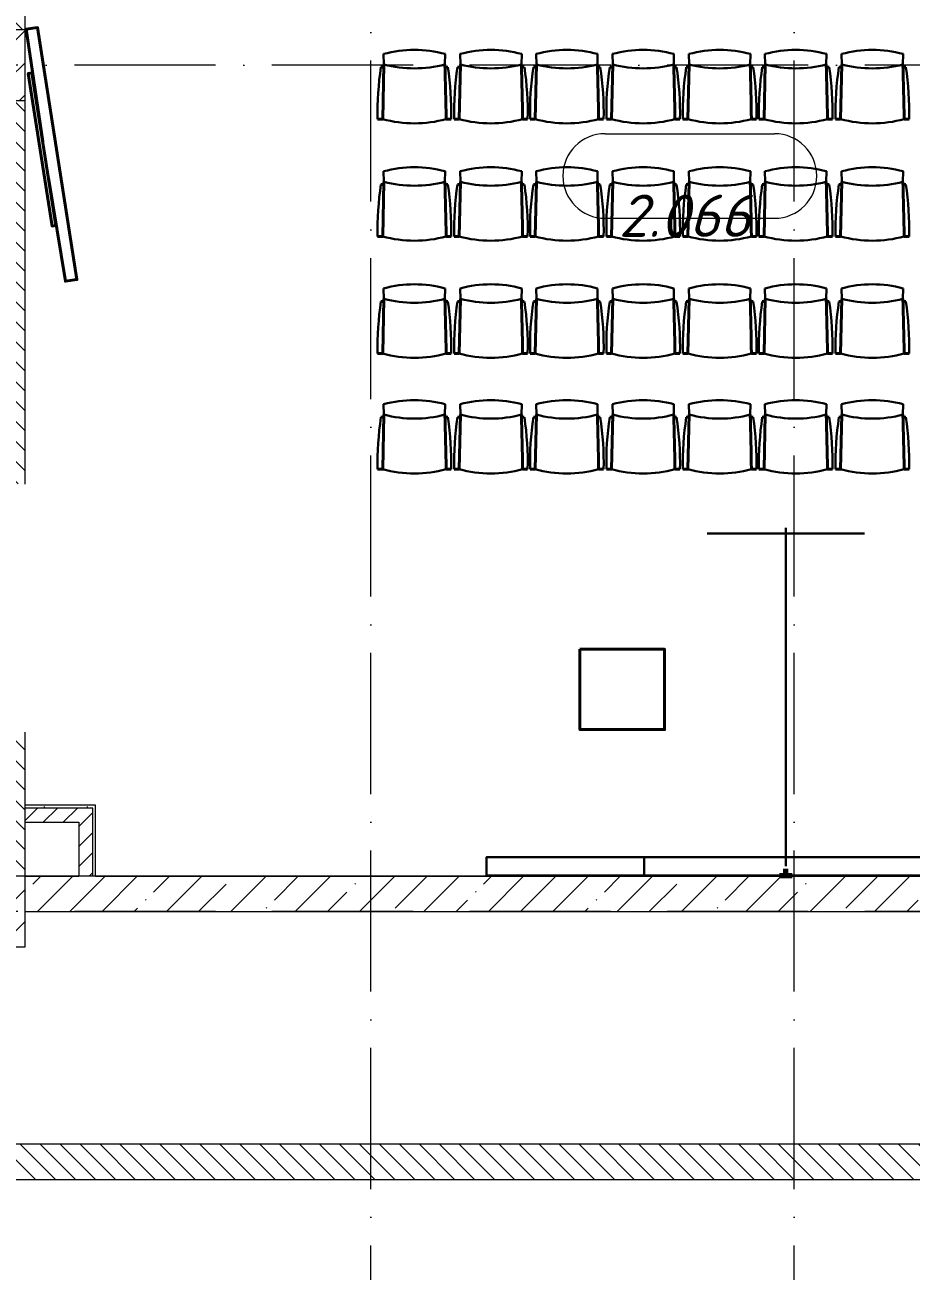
# Model space of a CAD drawing. Header units: millimetres. Extents: x -6467 to 105918, y -7090 to 92481.
# Drawn here: x 14599 to 20878, y 29931 to 38766 of the extents above; entities that cross this region are included whole.
import ezdxf

# ---------------------------------------------------------------- set-up
doc = ezdxf.new("R2010")
doc.units = ezdxf.units.MM
doc.linetypes.add('50_200_ШТРИХ_1Т_ш5_п1_п1_', pattern=[1400, 1000, -200, 0, -200])
doc.linetypes.add('IMPORT-ACAD_ISO02W100', pattern=[3000, 2400, -600])
for name, color, linetype, lineweight, true_color in [('A-AREA-IDEN-1', 7, 'Continuous', 9, 0xaaaaaa), ('A-GENM-1', 7, 'Continuous', 9, 0xaaaaaa), ('I-WALL-1', 7, 'Continuous', 5, 0x787878), ('мебель 2 этаж-1', 7, 'Continuous', 40, 0xaaaaaa), ('Оси-3', 7, '50_200_ШТРИХ_1Т_ш5_п1_п1_', 9, 0xaaaaaa), ('ТХ_невидимый-2', 7, 'IMPORT-ACAD_ISO02W100', 30, 0xaaaaaa), ('ТХ_невидимый-4', 7, 'Continuous', 70, 0xaaaaaa), ('ТХ_функционал-2', 7, 'Continuous', 40, 0xaaaaaa), ('ТХ_функционал-9', 7, 'Continuous', 30, 0xaaaaaa)]:
    doc.layers.add(name, color=color, linetype=linetype, lineweight=lineweight, true_color=true_color)
for name, color, linetype, lineweight in [('A-FLOR', 7, 'Continuous', 9), ('A-WALL', 7, 'Continuous', 5), ('A-WALL-FNSH-1', 7, 'Continuous', 5), ('I-WALL', 7, 'Continuous', 5), ('S-COLS', 7, 'Continuous', 9), ('S-COLS-1', 7, 'Continuous', 5)]:
    doc.layers.add(name, color=color, linetype=linetype, lineweight=lineweight)
doc.styles.add('ISOCPEUR_I', font='isocpeui.ttf', dxfattribs={"height": 300})
pattern_1 = [(135, (0, 0), (-70.71068, -70.71068), [])]
pattern_2 = [(45, (0, 0), (-70.71068, 70.71068), [])]
pattern_3 = [(0, (0, 0), (406.4, 101.6), [6.706, -298.094, 6.706, -298.094, -1625.6]), (0, (0, 0), (406.4, 101.6), [-609.6, 6.706, -602.894, 6.706, -298.094, -711.2]), (0, (0, 0), (406.4, 101.6), [-1524, 6.706, -196.494, 6.706, -501.294]), (120, (152.4, 50.8), (-291.18818, 301.15272), [6.706, -298.094, 6.706, -298.094, -1625.6]), (120, (152.4, 50.8), (-291.18818, 301.15272), [-609.6, 6.706, -602.894, 6.706, -298.094, -711.2]), (120, (152.4, 50.8), (-291.18818, 301.15272), [-1524, 6.706, -196.494, 6.706, -501.294]), (240, (203.2, 254), (-115.21182, -402.75272), [6.706, -298.094, 6.706, -298.094, -1625.6]), (240, (203.2, 254), (-115.21182, -402.75272), [-609.6, 6.706, -602.894, 6.706, -298.094, -711.2]), (240, (203.2, 254), (-115.21182, -402.75272), [-1524, 6.706, -196.494, 6.706, -501.294])]

# ---------------------------------------------------------------- blocks, each defined once
blk = doc.blocks.new('BSC_Колонна _Прямоугольная - 500х700-22579264-АИ_План этажа Радиаторы_2')
at = {"layer": 'S-COLS-1'}
h = blk.add_hatch(dxfattribs=at)
h.set_pattern_fill('FP_32', color=256, style=0, pattern_type=2)
h.set_pattern_definition([(315, (-32481.04, 14250), (228.0985, 228.0985), []), (315, (-32481.04, 14021.9), (228.0985, 228.0985), [403.225, -80.645, 6.706, -73.939])])
h.paths.add_polyline_path([(-250, -350), (250, -350), (250, 350), (-250, 350)])
for p, q in [((250, 350), (-250, 350)), ((-250, 350), (-250, -350)), ((250, -350), (250, 350)), ((-250, -350), (250, -350))]:
    blk.add_line(p, q, dxfattribs=at)
blk = doc.blocks.new('BSC_Колонна _Прямоугольная - 500х700-V275-АИ_План этажа Радиаторы_2')
at = {"layer": 'S-COLS-1'}
h = blk.add_hatch(dxfattribs=at)
h.set_pattern_fill('FP_171', color=256, style=0, pattern_type=2)
h.set_pattern_definition([(315, (-38481.04, 14250), (228.0985, 228.0985), []), (315, (-38481.04, 14021.9), (228.0985, 228.0985), [403.225, -80.645, 6.706, -73.939])])
h.paths.add_polyline_path([(-250, 350), (-250, -350), (250, -350), (250, 350)])
for p, q in [((250, 350), (-250, 350)), ((-250, 350), (-250, -350)), ((250, -350), (250, 350)), ((-250, -350), (250, -350))]:
    blk.add_line(p, q, dxfattribs=at)
blk = doc.blocks.new('АР_Перемычка1 - АР_Перемычка-25547967-АИ_План этажа Радиаторы_2')
at = {"layer": 'A-GENM-1'}
blk.add_line((-350, -125), (-343, -125), dxfattribs=at)
blk = doc.blocks.new('мебель 2 этаж-28800768-АИ_План этажа Радиаторы_2')
at = {"layer": 'ТХ_невидимый-2'}
for p, q in [((21695.3, 36876.7), (22811.7, 36876.7)), ((22253.5, 34516.1), (22253.5, 36916.1))]:
    blk.add_line(p, q, dxfattribs=at)
at = {"layer": 'ТХ_невидимый-4', "flags": 128}
for points in [[(22253.5, 34445.9), (22253.5, 34450.7), (22253.5, 34497.6)], [(22208.6, 34450.7), (22253.5, 34450.7), (22298.3, 34450.7)]]:
    blk.add_lwpolyline(points, dxfattribs=at)
blk.add_lwpolyline([(22264, 34450.7), (22253.5, 34450.7)], close=True, dxfattribs=at)
at = {"layer": 'ТХ_функционал-2'}
for p, q in [((19406.1, 40182.7), (19385.2, 40182.7)), ((19838.9, 40182.7), (19858.4, 40182.7)), ((19948.1, 40182.7), (19927.2, 40182.7)), ((20380.9, 40182.7), (20400.4, 40182.7)), ((20486.1, 40182.7), (20465.2, 40182.7)), ((20918.9, 40182.7), (20938.4, 40182.7)), ((21027.1, 40182.7), (21006.2, 40182.7)), ((21459.9, 40182.7), (21479.4, 40182.7)), ((21569.1, 40182.7), (21548.2, 40182.7)), ((22001.9, 40182.7), (22021.4, 40182.7)), ((22108.1, 40182.7), (22087.2, 40182.7)), ((22540.9, 40182.7), (22560.4, 40182.7)), ((22651.1, 40182.7), (22630.2, 40182.7)), ((23083.9, 40182.7), (23103.4, 40182.7)), ((19882.5, 39813.9), (19847.1, 39813.9)), ((20424.5, 39813.9), (20389.1, 39813.9)), ((20962.5, 39813.9), (20927.1, 39813.9)), ((21503.5, 39813.9), (21468.1, 39813.9)), ((22045.5, 39813.9), (22010.1, 39813.9)), ((22584.5, 39813.9), (22549.1, 39813.9)), ((23127.5, 39813.9), (23092.1, 39813.9)), ((19406.1, 39350.7), (19385.2, 39350.7)), ((19838.9, 39350.7), (19858.4, 39350.7)), ((19948.1, 39350.7), (19927.2, 39350.7)), ((20380.9, 39350.7), (20400.4, 39350.7)), ((20486.1, 39350.7), (20465.2, 39350.7)), ((20918.9, 39350.7), (20938.4, 39350.7)), ((21027.1, 39350.7), (21006.2, 39350.7)), ((21459.9, 39350.7), (21479.4, 39350.7)), ((21569.1, 39350.7), (21548.2, 39350.7)), ((22001.9, 39350.7), (22021.4, 39350.7)), ((22108.1, 39350.7), (22087.2, 39350.7)), ((22540.9, 39350.7), (22560.4, 39350.7)), ((22651.1, 39350.7), (22630.2, 39350.7)), ((23083.9, 39350.7), (23103.4, 39350.7)), ((19882.5, 38981.9), (19847.1, 38981.9)), ((20424.5, 38981.9), (20389.1, 38981.9)), ((20962.5, 38981.9), (20927.1, 38981.9)), ((21503.5, 38981.9), (21468.1, 38981.9)), ((22045.5, 38981.9), (22010.1, 38981.9)), ((22584.5, 38981.9), (22549.1, 38981.9)), ((23127.5, 38981.9), (23092.1, 38981.9)), ((19406.1, 38520.7), (19385.2, 38520.7)), ((19838.9, 38520.7), (19858.4, 38520.7)), ((19948.1, 38520.7), (19927.2, 38520.7)), ((20380.9, 38520.7), (20400.4, 38520.7)), ((20486.1, 38520.7), (20465.2, 38520.7)), ((20918.9, 38520.7), (20938.4, 38520.7)), ((21027.1, 38520.7), (21006.2, 38520.7)), ((21459.9, 38520.7), (21479.4, 38520.7)), ((21569.1, 38520.7), (21548.2, 38520.7)), ((22001.9, 38520.7), (22021.4, 38520.7)), ((22108.1, 38520.7), (22087.2, 38520.7)), ((22540.9, 38520.7), (22560.4, 38520.7)), ((22651.1, 38520.7), (22630.2, 38520.7)), ((23083.9, 38520.7), (23103.4, 38520.7)), ((19882.5, 38151.9), (19847.1, 38151.9)), ((20424.5, 38151.9), (20389.1, 38151.9)), ((20962.5, 38151.9), (20927.1, 38151.9)), ((21503.5, 38151.9), (21468.1, 38151.9)), ((22045.5, 38151.9), (22010.1, 38151.9)), ((22584.5, 38151.9), (22549.1, 38151.9)), ((23127.5, 38151.9), (23092.1, 38151.9)), ((19406.1, 37699.7), (19385.2, 37699.7)), ((19838.9, 37699.7), (19858.4, 37699.7)), ((19948.1, 37699.7), (19927.2, 37699.7)), ((20380.9, 37699.7), (20400.4, 37699.7)), ((20486.1, 37699.7), (20465.2, 37699.7)), ((20918.9, 37699.7), (20938.4, 37699.7)), ((21027.1, 37699.7), (21006.2, 37699.7)), ((21459.9, 37699.7), (21479.4, 37699.7)), ((21569.1, 37699.7), (21548.2, 37699.7)), ((22001.9, 37699.7), (22021.4, 37699.7)), ((22108.1, 37699.7), (22087.2, 37699.7)), ((22540.9, 37699.7), (22560.4, 37699.7)), ((22651.1, 37699.7), (22630.2, 37699.7)), ((23083.9, 37699.7), (23103.4, 37699.7)), ((19882.5, 37330.9), (19847.1, 37330.9)), ((20424.5, 37330.9), (20389.1, 37330.9)), ((20962.5, 37330.9), (20927.1, 37330.9)), ((21503.5, 37330.9), (21468.1, 37330.9)), ((22045.5, 37330.9), (22010.1, 37330.9)), ((22584.5, 37330.9), (22549.1, 37330.9)), ((23127.5, 37330.9), (23092.1, 37330.9))]:
    blk.add_line(p, q, dxfattribs=at)
at = {"layer": 'ТХ_функционал-2', "flags": 128}
for points in [[(16988.2, 39654.2), (16870.9, 40450.4), (16952.1, 40462.8), (17230.2, 38676.3), (17149, 38663.9), (17028.3, 39396.6)], [(19406.5, 40201.1), (19397.2, 39813.9), (19361.6, 39813.9)], [(19948.5, 40201.1), (19939.2, 39813.9), (19903.6, 39813.9)], [(20486.5, 40201.1), (20477.2, 39813.9), (20441.6, 39813.9)], [(21027.5, 40201.1), (21018.2, 39813.9), (20982.6, 39813.9)], [(21569.5, 40201.1), (21560.2, 39813.9), (21524.6, 39813.9)], [(22108.5, 40201.1), (22099.2, 39813.9), (22063.6, 39813.9)], [(22651.5, 40201.1), (22642.2, 39813.9), (22606.6, 39813.9)], [(17054.3, 39055.6), (16885.8, 40138), (17054.3, 39055.6), (17080.8, 39059.4), (16912.2, 40142.4), (16885.8, 40138)], [(19406.5, 39369.1), (19397.2, 38981.9), (19361.6, 38981.9)], [(19948.5, 39369.1), (19939.2, 38981.9), (19903.6, 38981.9)], [(20486.5, 39369.1), (20477.2, 38981.9), (20441.6, 38981.9)], [(21027.5, 39369.1), (21018.2, 38981.9), (20982.6, 38981.9)], [(21569.5, 39369.1), (21560.2, 38981.9), (21524.6, 38981.9)], [(22108.5, 39369.1), (22099.2, 38981.9), (22063.6, 38981.9)], [(22651.5, 39369.1), (22642.2, 38981.9), (22606.6, 38981.9)], [(19406.5, 38539.1), (19397.2, 38151.9), (19361.6, 38151.9)], [(19948.5, 38539.1), (19939.2, 38151.9), (19903.6, 38151.9)], [(20486.5, 38539.1), (20477.2, 38151.9), (20441.6, 38151.9)], [(21027.5, 38539.1), (21018.2, 38151.9), (20982.6, 38151.9)], [(21569.5, 38539.1), (21560.2, 38151.9), (21524.6, 38151.9)], [(22108.5, 38539.1), (22099.2, 38151.9), (22063.6, 38151.9)], [(22651.5, 38539.1), (22642.2, 38151.9), (22606.6, 38151.9)], [(19406.5, 37718.1), (19397.2, 37330.9), (19361.6, 37330.9)], [(19948.5, 37718.1), (19939.2, 37330.9), (19903.6, 37330.9)], [(20486.5, 37718.1), (20477.2, 37330.9), (20441.6, 37330.9)], [(21027.5, 37718.1), (21018.2, 37330.9), (20982.6, 37330.9)], [(21569.5, 37718.1), (21560.2, 37330.9), (21524.6, 37330.9)], [(22108.5, 37718.1), (22099.2, 37330.9), (22063.6, 37330.9)], [(22651.5, 37718.1), (22642.2, 37330.9), (22606.6, 37330.9)]]:
    blk.add_lwpolyline(points, dxfattribs=at)
blk.add_lwpolyline([(20795.1, 36055.3), (21395.1, 36055.3), (21395.1, 35485.3), (20795.1, 35485.3)], close=True, dxfattribs=at)
at = {"layer": 'ТХ_функционал-2'}
for centre in [(-10492.8, 39328.1), (-9950.8, 39328.1), (-9412.8, 39328.1), (-8871.8, 39328.1), (-8329.8, 39328.1), (-7790.8, 39328.1), (-7247.8, 39328.1), (-10492.8, 38496.1), (-9950.8, 38496.1), (-9412.8, 38496.1), (-8871.8, 38496.1), (-8329.8, 38496.1), (-7790.8, 38496.1), (-7247.8, 38496.1), (-10492.8, 37666.1), (-9950.8, 37666.1), (-9412.8, 37666.1), (-8871.8, 37666.1), (-8329.8, 37666.1), (-7790.8, 37666.1), (-7247.8, 37666.1), (-10492.8, 36845.1), (-9950.8, 36845.1), (-9412.8, 36845.1), (-8871.8, 36845.1), (-8329.8, 36845.1), (-7790.8, 36845.1), (-7247.8, 36845.1)]:
    blk.add_arc(centre, 30343.8, 0.91761, 1.64867, dxfattribs=at)
at = {"layer": 'ТХ_функционал-9'}
for p, q in [((19403.8, 40275.3), (19406.5, 40201.1)), ((19840.3, 40275.3), (19838.4, 40201.1)), ((19945.8, 40275.3), (19948.5, 40201.1)), ((20382.3, 40275.3), (20380.4, 40201.1)), ((20483.8, 40275.3), (20486.5, 40201.1)), ((20920.3, 40275.3), (20918.4, 40201.1)), ((21024.8, 40275.3), (21027.5, 40201.1)), ((21461.3, 40275.3), (21459.4, 40201.1)), ((21566.8, 40275.3), (21569.5, 40201.1)), ((22003.3, 40275.3), (22001.4, 40201.1)), ((22105.8, 40275.3), (22108.5, 40201.1)), ((22542.3, 40275.3), (22540.4, 40201.1)), ((22648.8, 40275.3), (22651.5, 40201.1)), ((23085.3, 40275.3), (23083.4, 40201.1)), ((19403.8, 39443.3), (19406.5, 39369.1)), ((19840.3, 39443.3), (19838.4, 39369.1)), ((19945.8, 39443.3), (19948.5, 39369.1)), ((20382.3, 39443.3), (20380.4, 39369.1)), ((20483.8, 39443.3), (20486.5, 39369.1)), ((20920.3, 39443.3), (20918.4, 39369.1)), ((21024.8, 39443.3), (21027.5, 39369.1)), ((21461.3, 39443.3), (21459.4, 39369.1)), ((21566.8, 39443.3), (21569.5, 39369.1)), ((22003.3, 39443.3), (22001.4, 39369.1)), ((22105.8, 39443.3), (22108.5, 39369.1)), ((22542.3, 39443.3), (22540.4, 39369.1)), ((22648.8, 39443.3), (22651.5, 39369.1)), ((23085.3, 39443.3), (23083.4, 39369.1)), ((19403.8, 38613.3), (19406.5, 38539.1)), ((19840.3, 38613.3), (19838.4, 38539.1)), ((19945.8, 38613.3), (19948.5, 38539.1)), ((20382.3, 38613.3), (20380.4, 38539.1)), ((20483.8, 38613.3), (20486.5, 38539.1)), ((20920.3, 38613.3), (20918.4, 38539.1)), ((21024.8, 38613.3), (21027.5, 38539.1)), ((21461.3, 38613.3), (21459.4, 38539.1)), ((21566.8, 38613.3), (21569.5, 38539.1)), ((22003.3, 38613.3), (22001.4, 38539.1)), ((22105.8, 38613.3), (22108.5, 38539.1)), ((22542.3, 38613.3), (22540.4, 38539.1)), ((22648.8, 38613.3), (22651.5, 38539.1)), ((23085.3, 38613.3), (23083.4, 38539.1)), ((19403.8, 37792.3), (19406.5, 37718.1)), ((19840.3, 37792.3), (19838.4, 37718.1)), ((19945.8, 37792.3), (19948.5, 37718.1)), ((20382.3, 37792.3), (20380.4, 37718.1)), ((20483.8, 37792.3), (20486.5, 37718.1)), ((20920.3, 37792.3), (20918.4, 37718.1)), ((21024.8, 37792.3), (21027.5, 37718.1)), ((21461.3, 37792.3), (21459.4, 37718.1)), ((21566.8, 37792.3), (21569.5, 37718.1)), ((22003.3, 37792.3), (22001.4, 37718.1)), ((22105.8, 37792.3), (22108.5, 37718.1)), ((22542.3, 37792.3), (22540.4, 37718.1)), ((22648.8, 37792.3), (22651.5, 37718.1)), ((23085.3, 37792.3), (23083.4, 37718.1)), ((20133.5, 34450.7), (20133.5, 34581.5)), ((20133.5, 34535.2), (20133.5, 34570.2))]:
    blk.add_line(p, q, dxfattribs=at)
at = {"layer": 'ТХ_функционал-9', "flags": 128}
for points in [[(21251, 34450.7), (20133.5, 34450.7), (20133.5, 34581.5), (21251, 34581.5)], [(23256, 34581.5), (21251, 34581.5), (21251, 34450.7), (23256, 34450.7)]]:
    blk.add_lwpolyline(points, close=True, dxfattribs=at)
at = {"layer": 'ТХ_функционал-9'}
for centre, radius, start, end in [((19622.1, 39465.1), 839.1, 74.92611, 105.07389), ((20164.1, 39465.1), 839.1, 74.92611, 105.07389), ((20702.1, 39465.1), 839.1, 74.92611, 105.07389), ((21243.1, 39465.1), 839.1, 74.92611, 105.07389), ((21785.1, 39465.1), 839.1, 74.92611, 105.07389), ((22324.1, 39465.1), 839.1, 74.92611, 105.07389), ((22867.1, 39465.1), 839.1, 74.92611, 105.07389), ((19622.5, 41024.5), 851.3, 255.30575, 284.69425), ((20164.5, 41024.5), 851.3, 255.30575, 284.69425), ((20702.5, 41024.5), 851.3, 255.30575, 284.69425), ((21243.5, 41024.5), 851.3, 255.30575, 284.69425), ((21785.5, 41024.5), 851.3, 255.30575, 284.69425), ((22324.5, 41024.5), 851.3, 255.30575, 284.69425), ((22867.5, 41024.5), 851.3, 255.30575, 284.69425), ((21497, 39862.4), 2135.9, 171.37479, 181.30112), ((17747.2, 39862.4), 2135.9, 358.69888, 8.62521), ((22039, 39862.4), 2135.9, 171.37479, 181.30112), ((18289.2, 39862.4), 2135.9, 358.69888, 8.62521), ((22577, 39862.4), 2135.9, 171.37479, 181.30112), ((18827.2, 39862.4), 2135.9, 358.69888, 8.62521), ((23118, 39862.4), 2135.9, 171.37479, 181.30112), ((19368.2, 39862.4), 2135.9, 358.69888, 8.62521), ((23660, 39862.4), 2135.9, 171.37479, 181.30112), ((19910.2, 39862.4), 2135.9, 358.69888, 8.62521), ((24199, 39862.4), 2135.9, 171.37479, 181.30112), ((20449.2, 39862.4), 2135.9, 358.69888, 8.62521), ((24742, 39862.4), 2135.9, 171.37479, 181.30112), ((20992.2, 39862.4), 2135.9, 358.69888, 8.62521), ((19622.1, 40622.9), 839.7, 254.45291, 285.53792), ((20164.1, 40622.9), 839.7, 254.45291, 285.53792), ((20702.1, 40622.9), 839.7, 254.45291, 285.53792), ((21243.1, 40622.9), 839.7, 254.45291, 285.53792), ((21785.1, 40622.9), 839.7, 254.45291, 285.53792), ((22324.1, 40622.9), 839.7, 254.45291, 285.53792), ((22867.1, 40622.9), 839.7, 254.45291, 285.53792), ((19622.1, 38633.1), 839.1, 74.92611, 105.07389), ((20164.1, 38633.1), 839.1, 74.92611, 105.07389), ((20702.1, 38633.1), 839.1, 74.92611, 105.07389), ((21243.1, 38633.1), 839.1, 74.92611, 105.07389), ((21785.1, 38633.1), 839.1, 74.92611, 105.07389), ((22324.1, 38633.1), 839.1, 74.92611, 105.07389), ((22867.1, 38633.1), 839.1, 74.92611, 105.07389), ((21497, 39030.4), 2135.9, 171.37479, 181.30112), ((19622.5, 40192.5), 851.3, 255.30575, 284.69425), ((17747.2, 39030.4), 2135.9, 358.69888, 8.62521), ((22039, 39030.4), 2135.9, 171.37479, 181.30112), ((20164.5, 40192.5), 851.3, 255.30575, 284.69425), ((18289.2, 39030.4), 2135.9, 358.69888, 8.62521), ((22577, 39030.4), 2135.9, 171.37479, 181.30112), ((20702.5, 40192.5), 851.3, 255.30575, 284.69425), ((18827.2, 39030.4), 2135.9, 358.69888, 8.62521), ((23118, 39030.4), 2135.9, 171.37479, 181.30112), ((21243.5, 40192.5), 851.3, 255.30575, 284.69425), ((19368.2, 39030.4), 2135.9, 358.69888, 8.62521), ((23660, 39030.4), 2135.9, 171.37479, 181.30112), ((21785.5, 40192.5), 851.3, 255.30575, 284.69425), ((19910.2, 39030.4), 2135.9, 358.69888, 8.62521), ((24199, 39030.4), 2135.9, 171.37479, 181.30112), ((22324.5, 40192.5), 851.3, 255.30575, 284.69425), ((20449.2, 39030.4), 2135.9, 358.69888, 8.62521), ((24742, 39030.4), 2135.9, 171.37479, 181.30112), ((22867.5, 40192.5), 851.3, 255.30575, 284.69425), ((20992.2, 39030.4), 2135.9, 358.69888, 8.62521), ((19622.1, 39790.9), 839.7, 254.45291, 285.53792), ((20164.1, 39790.9), 839.7, 254.45291, 285.53792), ((20702.1, 39790.9), 839.7, 254.45291, 285.53792), ((21243.1, 39790.9), 839.7, 254.45291, 285.53792), ((21785.1, 39790.9), 839.7, 254.45291, 285.53792), ((22324.1, 39790.9), 839.7, 254.45291, 285.53792), ((22867.1, 39790.9), 839.7, 254.45291, 285.53792), ((19622.1, 37803.1), 839.1, 74.92611, 105.07389), ((20164.1, 37803.1), 839.1, 74.92611, 105.07389), ((20702.1, 37803.1), 839.1, 74.92611, 105.07389), ((21243.1, 37803.1), 839.1, 74.92611, 105.07389), ((21785.1, 37803.1), 839.1, 74.92611, 105.07389), ((22324.1, 37803.1), 839.1, 74.92611, 105.07389), ((22867.1, 37803.1), 839.1, 74.92611, 105.07389), ((21497, 38200.4), 2135.9, 171.37479, 181.30112), ((19622.5, 39362.5), 851.3, 255.30575, 284.69425), ((17747.2, 38200.4), 2135.9, 358.69888, 8.62521), ((22039, 38200.4), 2135.9, 171.37479, 181.30112), ((20164.5, 39362.5), 851.3, 255.30575, 284.69425), ((18289.2, 38200.4), 2135.9, 358.69888, 8.62521), ((22577, 38200.4), 2135.9, 171.37479, 181.30112), ((20702.5, 39362.5), 851.3, 255.30575, 284.69425), ((18827.2, 38200.4), 2135.9, 358.69888, 8.62521), ((23118, 38200.4), 2135.9, 171.37479, 181.30112), ((21243.5, 39362.5), 851.3, 255.30575, 284.69425), ((19368.2, 38200.4), 2135.9, 358.69888, 8.62521), ((23660, 38200.4), 2135.9, 171.37479, 181.30112), ((21785.5, 39362.5), 851.3, 255.30575, 284.69425), ((19910.2, 38200.4), 2135.9, 358.69888, 8.62521), ((24199, 38200.4), 2135.9, 171.37479, 181.30112), ((22324.5, 39362.5), 851.3, 255.30575, 284.69425), ((20449.2, 38200.4), 2135.9, 358.69888, 8.62521), ((24742, 38200.4), 2135.9, 171.37479, 181.30112), ((22867.5, 39362.5), 851.3, 255.30575, 284.69425), ((20992.2, 38200.4), 2135.9, 358.69888, 8.62521), ((19622.1, 38960.9), 839.7, 254.45291, 285.53792), ((20164.1, 38960.9), 839.7, 254.45291, 285.53792), ((20702.1, 38960.9), 839.7, 254.45291, 285.53792), ((21243.1, 38960.9), 839.7, 254.45291, 285.53792), ((21785.1, 38960.9), 839.7, 254.45291, 285.53792), ((22324.1, 38960.9), 839.7, 254.45291, 285.53792), ((22867.1, 38960.9), 839.7, 254.45291, 285.53792), ((19622.1, 36982.1), 839.1, 74.92611, 105.07389), ((20164.1, 36982.1), 839.1, 74.92611, 105.07389), ((20702.1, 36982.1), 839.1, 74.92611, 105.07389), ((21243.1, 36982.1), 839.1, 74.92611, 105.07389), ((21785.1, 36982.1), 839.1, 74.92611, 105.07389), ((22324.1, 36982.1), 839.1, 74.92611, 105.07389), ((22867.1, 36982.1), 839.1, 74.92611, 105.07389), ((21497, 37379.4), 2135.9, 171.37479, 181.30112), ((19622.5, 38541.5), 851.3, 255.30575, 284.69425), ((17747.2, 37379.4), 2135.9, 358.69888, 8.62521), ((22039, 37379.4), 2135.9, 171.37479, 181.30112), ((20164.5, 38541.5), 851.3, 255.30575, 284.69425), ((18289.2, 37379.4), 2135.9, 358.69888, 8.62521), ((22577, 37379.4), 2135.9, 171.37479, 181.30112), ((20702.5, 38541.5), 851.3, 255.30575, 284.69425), ((18827.2, 37379.4), 2135.9, 358.69888, 8.62521), ((23118, 37379.4), 2135.9, 171.37479, 181.30112), ((21243.5, 38541.5), 851.3, 255.30575, 284.69425), ((19368.2, 37379.4), 2135.9, 358.69888, 8.62521), ((23660, 37379.4), 2135.9, 171.37479, 181.30112), ((21785.5, 38541.5), 851.3, 255.30575, 284.69425), ((19910.2, 37379.4), 2135.9, 358.69888, 8.62521), ((24199, 37379.4), 2135.9, 171.37479, 181.30112), ((22324.5, 38541.5), 851.3, 255.30575, 284.69425), ((20449.2, 37379.4), 2135.9, 358.69888, 8.62521), ((24742, 37379.4), 2135.9, 171.37479, 181.30112), ((22867.5, 38541.5), 851.3, 255.30575, 284.69425), ((20992.2, 37379.4), 2135.9, 358.69888, 8.62521), ((19622.1, 38139.9), 839.7, 254.45291, 285.53792), ((20164.1, 38139.9), 839.7, 254.45291, 285.53792), ((20702.1, 38139.9), 839.7, 254.45291, 285.53792), ((21243.1, 38139.9), 839.7, 254.45291, 285.53792), ((21785.1, 38139.9), 839.7, 254.45291, 285.53792), ((22324.1, 38139.9), 839.7, 254.45291, 285.53792), ((22867.1, 38139.9), 839.7, 254.45291, 285.53792)]:
    blk.add_arc(centre, radius, start, end, dxfattribs=at)
blk = doc.blocks.new('AAR_СКБ_Марка_помещения_1_5 ммп - Номер-27962133-АИ_План этажа Радиаторы_2')
at = {"layer": 'A-AREA-IDEN-1'}
for p, q in [((-2.987, 3), (3.013, 3)), ((-2.987, 0), (3.013, 0))]:
    blk.add_line(p, q, dxfattribs=at)
for centre, start, end in [((-2.987, 1.5), 90, 270), ((3.013, 1.5), 270, 90)]:
    blk.add_arc(centre, 1.5, start, end, dxfattribs=at)

msp = doc.modelspace()

# ---------------------------------------------------------------- hatches: boundary and pattern name
at = {"layer": 'A-WALL'}
h = msp.add_hatch(dxfattribs=at)
h.set_pattern_fill('FP_1', color=256, style=0, pattern_type=2)
h.set_pattern_definition([(45, (0, 0), (-228.0985, 228.0985), []), (45, (228.1, 0), (-228.0985, 228.0985), [403.225, -80.645, 6.706, -73.939])])
h.paths.add_polyline_path([(23050, 32480.7), (23050, 32730.7), (14600, 32730.7), (14600, 32480.7), (22760.4, 32480.7)])
at = {"layer": 'I-WALL'}
h = msp.add_hatch(dxfattribs=at)
h.set_pattern_fill('FP_2', color=256, style=0, pattern_type=2)
h.set_pattern_definition(pattern_1)
h.paths.add_polyline_path([(14600, 32731), (14598, 33749), (14350, 33749), (14350, 32731)])
h.paths.add_polyline_path([(14600, 35511), (14600, 38231), (14350, 38231), (14352, 35513), (14598, 35511)])
h.paths.add_polyline_path([(14600, 38731), (14600, 43831), (14350, 43831), (14350, 38731), (14477.8, 38731)])
h = msp.add_hatch(dxfattribs=at)
h.set_pattern_fill('FP_4', color=256, style=0, pattern_type=2)
h.set_pattern_definition(pattern_2)
h.paths.add_polyline_path([(14980, 33113.7), (14980, 33213.7), (14600, 33213.7), (14600, 33113.7)])
h = msp.add_hatch(dxfattribs=at)
h.set_pattern_fill('FP_4', color=256, style=0, pattern_type=2)
h.set_pattern_definition(pattern_2)
h.paths.add_polyline_path([(15080, 32730.7), (15080, 33213.7), (14980, 33213.7), (14980, 32730.7)])
h = msp.add_hatch(dxfattribs=at)
h.set_pattern_fill('FP_2', color=256, style=0, pattern_type=2)
h.set_pattern_definition(pattern_1)
h.paths.add_polyline_path([(21767.5, 30581), (21767.5, 30831), (13848.6, 30831), (13848.6, 30581), (16116.5, 30581)])
at = {"layer": 'I-WALL-1'}
h = msp.add_hatch(dxfattribs=at)
h.set_pattern_fill('FP_3', color=256, style=0, pattern_type=2)
h.set_pattern_definition(pattern_3)
h.paths.add_polyline_path([(14600, 33213.7), (15080, 33213.7), (15080, 33233.7), (14600, 33233.7)])
h = msp.add_hatch(dxfattribs=at)
h.set_pattern_fill('FP_3', color=256, style=0, pattern_type=2)
h.set_pattern_definition(pattern_3)
h.paths.add_polyline_path([(15100, 32730.7), (15100, 33233.7), (15080, 33233.7), (15080, 32730.7)])

# ---------------------------------------------------------------- linework, layer by layer
at = {"layer": 'A-FLOR'}
for p, q in [((14600, 32731), (14980, 32731)), ((15100, 32731), (22005, 32731))]:
    msp.add_line(p, q, dxfattribs=at)
at = {"layer": 'A-WALL'}
for p, q in [((14600, 38731), (14600, 43431)), ((14600, 35511), (14600, 38231)), ((14600, 32731), (14600, 33751)), ((15080, 33213.7), (14600, 33213.7)), ((15080, 32730.7), (15080, 33213.7)), ((23050, 32730.7), (14600, 32730.7)), ((14600, 32480.7), (23050, 32480.7)), ((21767.5, 30831), (13848.6, 30831)), ((13848.6, 30581), (21767.5, 30581))]:
    msp.add_line(p, q, dxfattribs=at)
at = {"layer": 'A-WALL-FNSH-1'}
for p, q in [((15100, 33233.7), (14600, 33233.7)), ((15100, 32730.7), (15100, 33233.7)), ((14600, 33113.7), (14980, 33113.7)), ((14980, 33113.7), (14980, 32730.7))]:
    msp.add_line(p, q, dxfattribs=at)
at = {"layer": 'Оси-3'}
for p, q in [((17050, -5889.7), (17050, 49636.1)), ((20050, -5889.7), (20050, 49636.1)), ((25750, 38481), (-5267.3, 38481)), ((25750, 32481), (-5267.3, 32481))]:
    msp.add_line(p, q, dxfattribs=at)

# ---------------------------------------------------------------- block references
at = {"layer": 'A-AREA-IDEN-1', "xscale": 199.9999999999999, "yscale": 199.9999999999999, "zscale": 199.9999999999999}
msp.add_blockref('AAR_СКБ_Марка_помещения_1_5 ммп - Номер-27962133-АИ_План этажа Радиаторы_2', (19307.3, 37395), dxfattribs=at)
at = {"layer": 'A-GENM-1', "rotation": 89.99999999999991}
msp.add_blockref('АР_Перемычка1 - АР_Перемычка-25547967-АИ_План этажа Радиаторы_2', (14475, 33751), dxfattribs=at)
at = {"layer": 'S-COLS', "rotation": 89.9999999999999}
for name, p in [('BSC_Колонна _Прямоугольная - 500х700-V275-АИ_План этажа Радиаторы_2', (14250, 38481)), ('BSC_Колонна _Прямоугольная - 500х700-22579264-АИ_План этажа Радиаторы_2', (14250, 32481))]:
    msp.add_blockref(name, p, dxfattribs=at)
at = {"layer": 'мебель 2 этаж-1'}
msp.add_blockref('мебель 2 этаж-28800768-АИ_План этажа Радиаторы_2', (-2263.5, -1715.2), dxfattribs=at)

# ---------------------------------------------------------------- texts
at = {"layer": 'A-AREA-IDEN-1', "insert": (19272.6, 37263.5), "char_height": 300, "width": 952, "attachment_point": 8, "line_spacing_factor": 1.139951, "style": 'ISOCPEUR_I'}
msp.add_mtext('\\pt2540.001,5079.999,7620,10160.001,12699.999,15240,17780.001,20319.999,22860,25400.001,27939.999,30480,33020.001,35559.999,38100,40640.001,43179.999,45720,48260.001,50799.999,53340,55880.001,58419.999,60960,63500.001,66039.999,68580,71120.001,73659.999,76200,78740.001,81279.999;2.066', dxfattribs=at)

doc.saveas('drawing.dxf')
